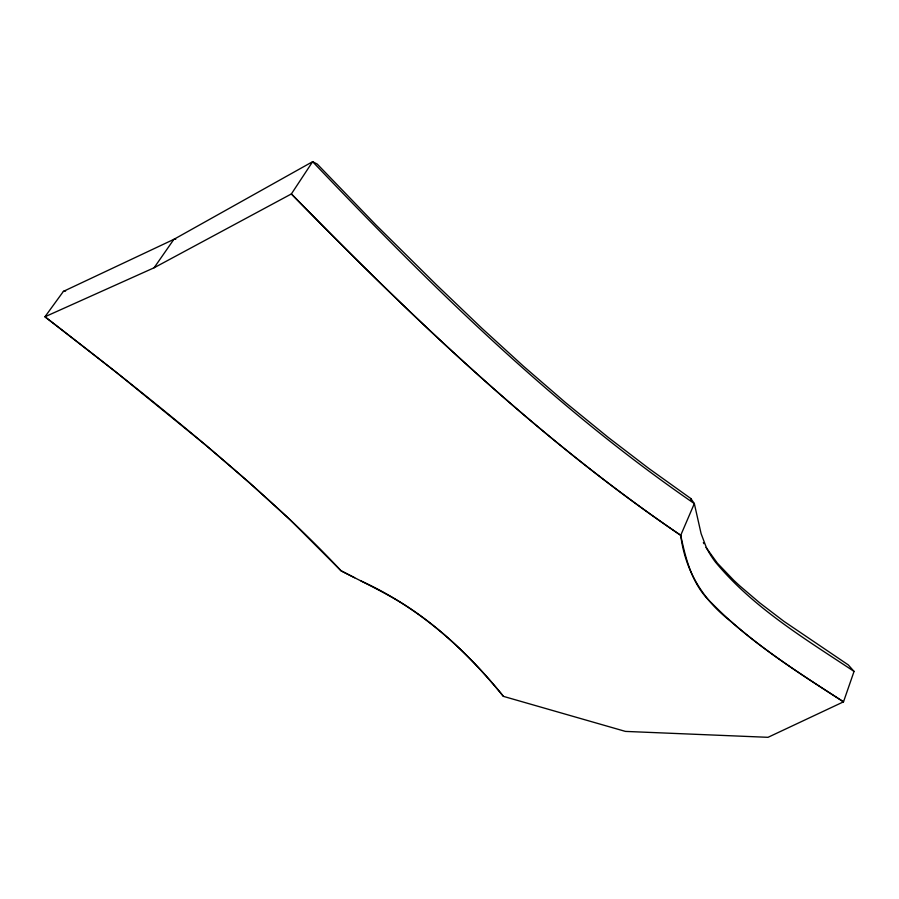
<?xml version="1.0" encoding="UTF-8"?>
<svg xmlns="http://www.w3.org/2000/svg" width="899" height="899" viewBox="0 0 899 899"><rect width="100%" height="100%" fill="white"/><g stroke="black" fill="none" stroke-linecap="round" stroke-linejoin="round"><path stroke-width="1.35" d="M706.018 547.446L717.391 563.179L733.618 580.136A405.044 200.634 14.5 0 0 740.18 586.215L759.767 602.903L783.939 621.355L848.285 664.912L854.05 671.418L843.509 701.827L768.016 737.315L625.446 731.404L503.418 696.365C464.895 648.314 417.484 606.555 361.027 580.979M354.644 577.742L341.081 570.809L289.972 519.644L249.866 483.089L205.433 444.881L116.005 372.085L44.95 316.785L154.089 267.778L291.377 193.937C412.124 317.358 537.456 438.015 680.723 535.31C685.915 559.886 692.41 585.361 711.693 603.083C750.317 642.515 797.458 671.991 843.509 701.827C804.583 676.79 765.364 651.73 730.482 621.119C702.524 599.307 685.162 570.539 680.723 535.31L694.331 503.586L690.859 498.552L648.752 468.413L608.589 437.689L565.46 402.538L523.476 366.219L481.684 328.068L436.476 284.848L375.928 224.941L317.212 164.056L312.638 161.685L173.878 239.348L63.413 291.377L44.95 316.785C128.917 381.524 212.355 447.297 289.972 519.644C307.492 536.197 324.64 553.177 341.081 570.809C361.319 581.316 381.996 591.036 401.482 602.926C440.959 627.378 474.11 660.63 503.418 696.365M154.089 267.778L173.878 239.348L175.755 239.269M63.413 291.377L65.593 291.006M854.05 671.418C805.01 638.807 753.002 607.668 715.132 561.684A160.258 75.201 19.1 0 1 706.209 547.176L701.096 533.613L694.331 503.586C553.054 406.494 430.464 285.444 312.638 161.685L291.377 193.937C412.124 317.369 537.512 437.959 680.723 535.31M703.906 543.67L703.344 542.591M690.859 498.552L691.275 500.305"/></g></svg>
